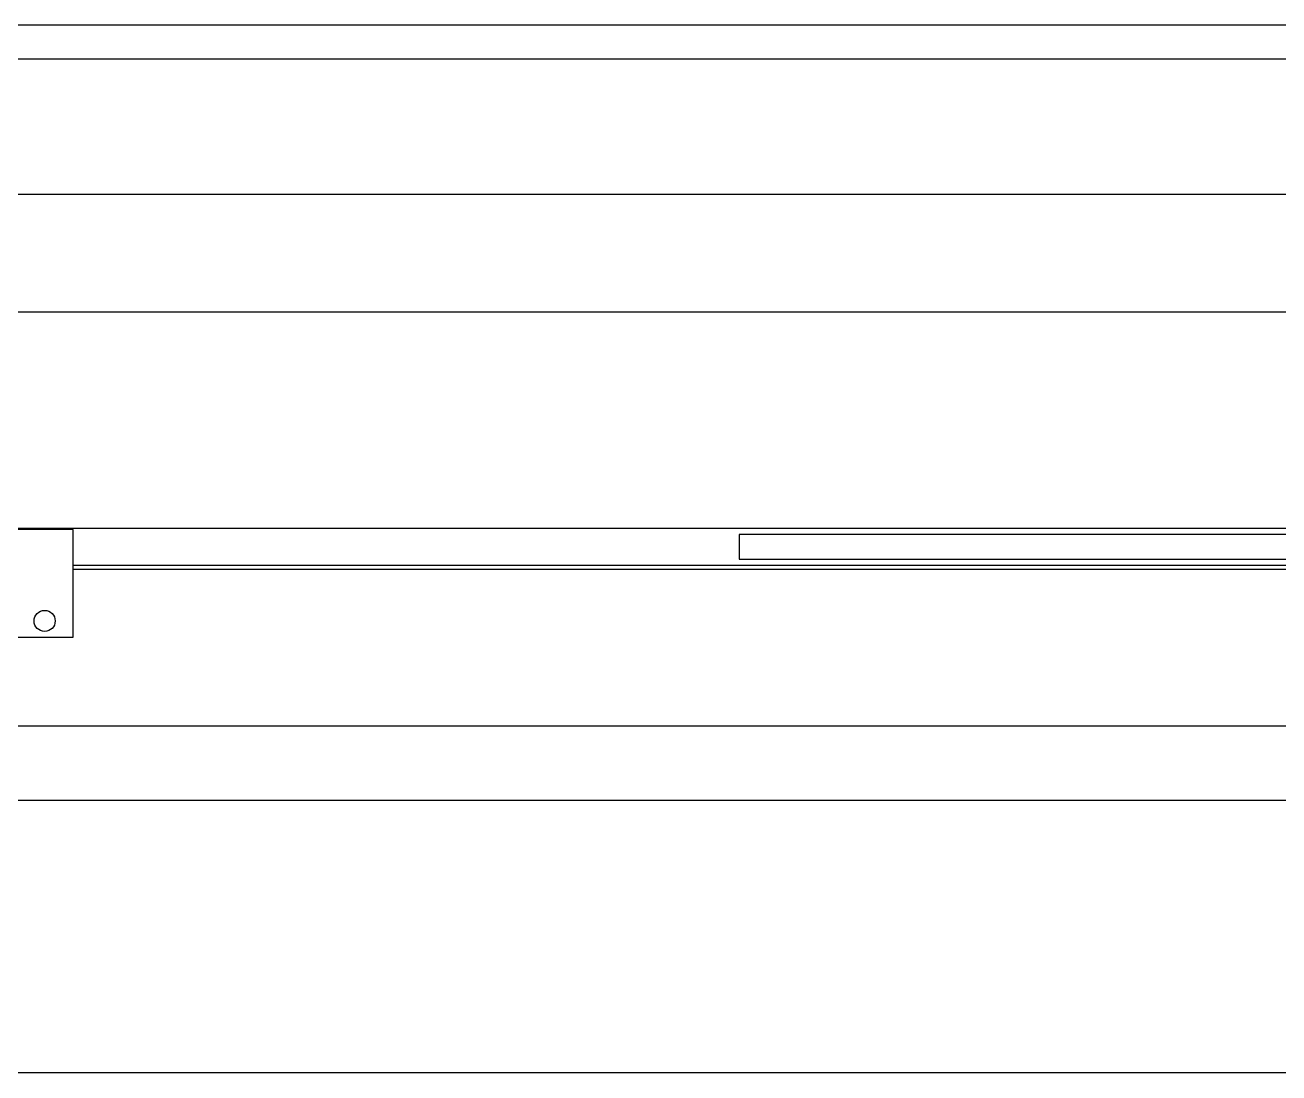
# Model space of a CAD drawing. Header units: millimetres. Extents: x 12318 to 17800, y 6541 to 10165.
# Drawn here: x 15222 to 15295, y 7310 to 7371.1 of the extents above; entities that cross this region are included whole.
import ezdxf

# ---------------------------------------------------------------- set-up
doc = ezdxf.new("R2010")
doc.units = ezdxf.units.MM
doc.layers.add('Equipment', color=123, linetype='Continuous')

# ---------------------------------------------------------------- blocks, each defined once
blk = doc.blocks.new('A$Cbe2ee938')
at = {"layer": 'Equipment'}
for p, q in [((27000, 1372), (25000, 1372)), ((27000, 1344.4), (25000, 1344.4)), ((27000, 1235.4), (25000, 1235.4)), ((27000, 1140.4), (25000, 1140.4)), ((25163, 965.3), (25117, 965.3)), ((25163, 878.5), (25163, 965.3)), ((26300, 961.3), (25700, 961.3)), ((25700, 961.3), (25700, 941.3)), ((25700, 941.3), (26300, 941.3)), ((25163, 933.3), (26837, 933.3)), ((25117, 878.5), (25163, 878.5)), ((25000, 807), (27000, 807)), ((25040, 747), (26960, 747)), ((26960, 527), (25040, 527))]:
    blk.add_line(p, q, dxfattribs=at)
at = {"layer": 'Equipment', "linetype": 'Continuous', "lineweight": 25}
for p, q in [((25000, 966.3), (27000, 966.3)), ((26837, 936.3), (25163, 936.3)), ((25163, 933.3), (26837, 933.3))]:
    blk.add_line(p, q, dxfattribs=at)
blk.add_circle((25140, 891.5), 8.5, dxfattribs=at)

msp = doc.modelspace()

# ---------------------------------------------------------------- block references
at = {"xscale": 0.072267749473635, "yscale": 0.072267749473635, "zscale": 0.072267749473635}
msp.add_blockref('A$Cbe2ee938', (13406.294, 7271.941), dxfattribs=at)

doc.saveas('drawing.dxf')
